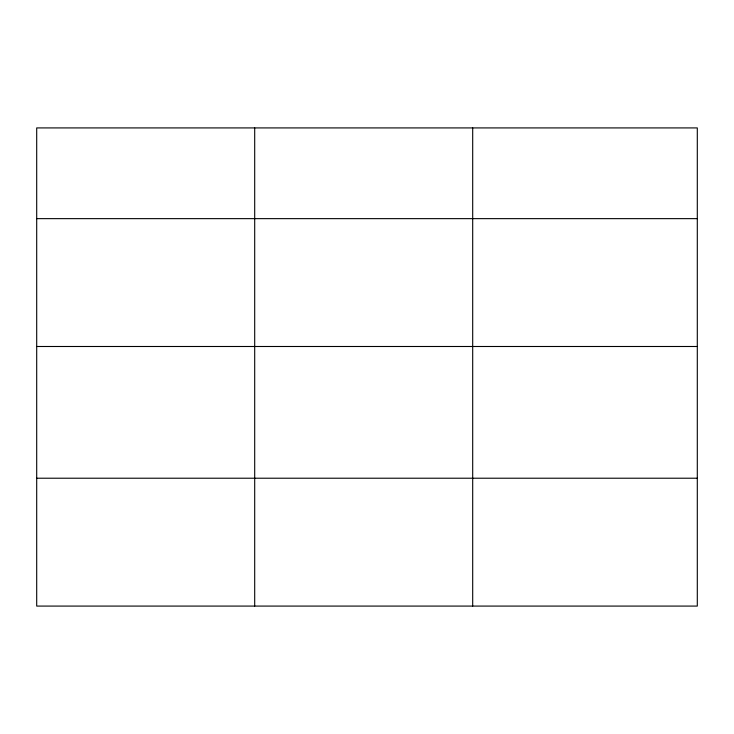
<?xml version="1.0" encoding="UTF-8"?>
<svg xmlns="http://www.w3.org/2000/svg" width="734" height="734" viewBox="0 0 734 734"><rect width="100%" height="100%" fill="white"/><g stroke="black" fill="none" stroke-linecap="round" stroke-linejoin="round"><path stroke-width="1.1" d="M697.3 346.494L697.3 127.918L36.7 127.918L36.7 606.082L697.3 606.082L697.3 346.494L36.7 346.494M36.7 218.64L697.3 218.64M36.7 478.219L697.3 478.219M472.696 127.918L472.696 606.082M254.698 127.918L254.698 606.082"/></g></svg>
